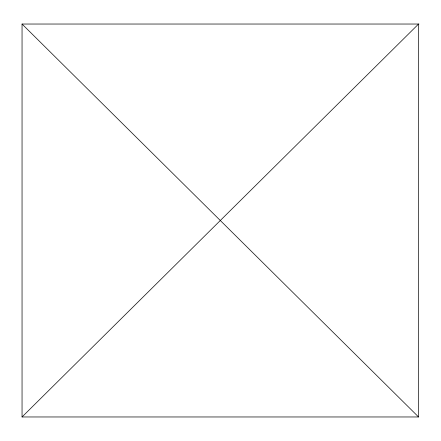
<?xml version="1.0" encoding="UTF-8"?>
<svg xmlns="http://www.w3.org/2000/svg" width="441" height="441" viewBox="0 0 441 441"><rect width="100%" height="100%" fill="white"/><g stroke="black" fill="none" stroke-linecap="round" stroke-linejoin="round"><path stroke-width="0.66" d="M22.05 416.966L418.553 24.035L418.553 416.966L22.05 416.966L22.05 24.035L418.95 24.035M22.05 24.035L418.553 416.966"/></g></svg>
